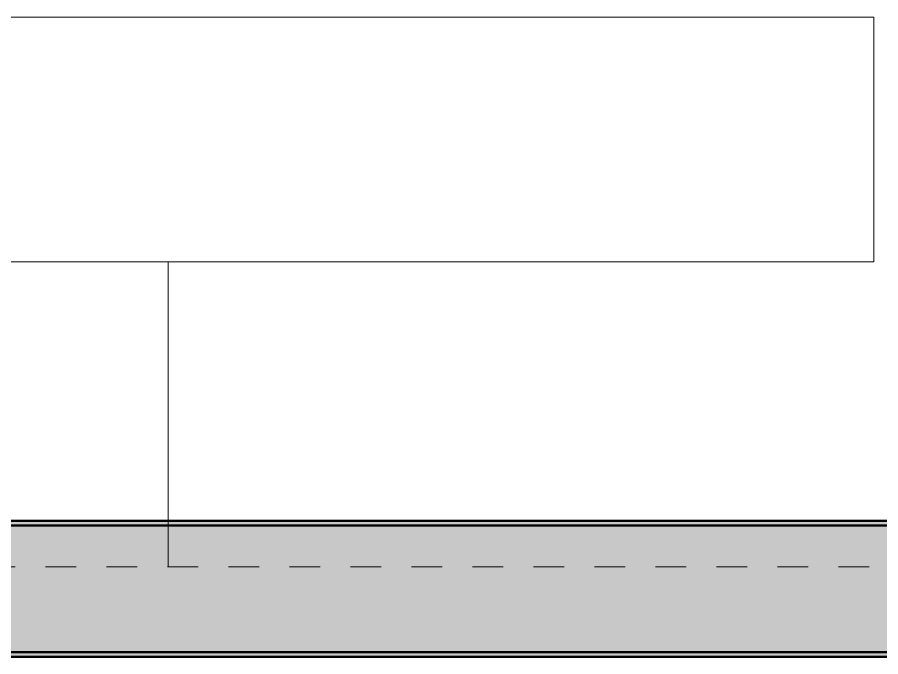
# Model space of a CAD drawing. Header units: metres. Extents: x 305 to 401, y 3 to 1216.
# Drawn here: x 318.888 to 321.72, y 1212.074 to 1214.17 of the extents above; entities that cross this region are included whole.
import ezdxf

# ---------------------------------------------------------------- set-up
doc = ezdxf.new("R2010")
doc.units = ezdxf.units.M
doc.linetypes.add('JacobsDash', pattern=[0.0045, 0.003, -0.0015])
for name, color, linetype, lineweight in [('A-DETL', 7, 'Continuous', 13), ('A-FLOR-HDLN', 7, 'JacobsDash', 18), ('A-WALL', 7, 'Continuous', 50)]:
    doc.layers.add(name, color=color, linetype=linetype, lineweight=lineweight)

# ---------------------------------------------------------------- blocks, each defined once
blk = doc.blocks.new('North_Wall - North_Wall-6845343-DRG-2873123 - PLAN - UPSTAND FLOOD WALL AT NORTH END')
at = {"layer": 'A-WALL', "linetype": 'JacobsDash', "lineweight": 18, "true_color": 0xc0c0c0}
h = blk.add_hatch(color=9, dxfattribs=at)
h.paths.add_polyline_path([(200.8698, 1234.7091), (228.0961, 1237.0911), (228.0948, 1237.1061), (200.8685, 1234.7241), (200.8698, 1234.7091)])
h.paths.add_polyline_path([(228.1459, 1237.0955), (231.4831, 1237.3875), (231.4818, 1237.4024), (228.1446, 1237.1104)])
h.paths.add_polyline_path([(231.5329, 1237.3918), (233.846, 1237.5942), (233.8422, 1237.6089), (231.5316, 1237.4068)])
h = blk.add_hatch(color=9, dxfattribs=at)
h.paths.add_polyline_path([(200.906, 1234.2957), (228.1322, 1236.6777), (228.0961, 1237.0911), (200.8698, 1234.7091), (200.9045, 1234.3125)])
h.paths.add_polyline_path([(228.1821, 1236.6821), (231.5193, 1236.974), (231.4831, 1237.3875), (228.1459, 1237.0955), (228.1696, 1236.8245)])
h.paths.add_polyline_path([(231.5691, 1236.9784), (233.9395, 1237.1858), (233.9283, 1237.2626), (233.9152, 1237.3306), (233.846, 1237.5942), (233.846, 1237.5942), (231.5329, 1237.3918), (231.5414, 1237.2947)])
h = blk.add_hatch(color=9, dxfattribs=at)
h.paths.add_polyline_path([(201.1677, 1234.3036), (228.1336, 1236.6628), (228.1322, 1236.6777), (200.906, 1234.2957), (200.9073, 1234.2808)])
h.paths.add_polyline_path([(228.1834, 1236.6671), (231.5206, 1236.9591), (231.5193, 1236.974), (228.1821, 1236.6821), (228.1823, 1236.6795)])
h.paths.add_polyline_path([(231.5704, 1236.9635), (233.9412, 1237.1709), (233.9395, 1237.1858), (231.5691, 1236.9784), (231.5692, 1236.9773)])
at = {"layer": 'A-WALL'}
for p, q in [((200.8685, 1234.7241), (228.0948, 1237.1061)), ((228.0961, 1237.0911), (200.8698, 1234.7091)), ((200.906, 1234.2957), (228.1322, 1236.6777)), ((228.1336, 1236.6628), (200.9073, 1234.2808))]:
    blk.add_line(p, q, dxfattribs=at)

msp = doc.modelspace()

# ---------------------------------------------------------------- linework, layer by layer
at = {"layer": 'A-DETL', "color": 143, "lineweight": 18, "true_color": 0x78aac8}
for p, q in [((321.6974, 1214.1695), (308.6968, 1214.1695)), ((321.6974, 1213.3683), (321.6974, 1214.1695)), ((308.6968, 1213.3683), (321.6974, 1213.3683)), ((319.3828, 1213.3683), (319.3828, 1212.3687))]:
    msp.add_line(p, q, dxfattribs=at)
at = {"layer": 'A-FLOR-HDLN'}
msp.add_line((306.3812, 1212.3687), (335.0477, 1212.3687), dxfattribs=at)

# ---------------------------------------------------------------- block references
at = {"layer": 'A-WALL', "rotation": 355}
msp.add_blockref('North_Wall - North_Wall-6845343-DRG-2873123 - PLAN - UPSTAND FLOOD WALL AT NORTH END', (0, 0), dxfattribs=at)

doc.saveas('drawing.dxf')
